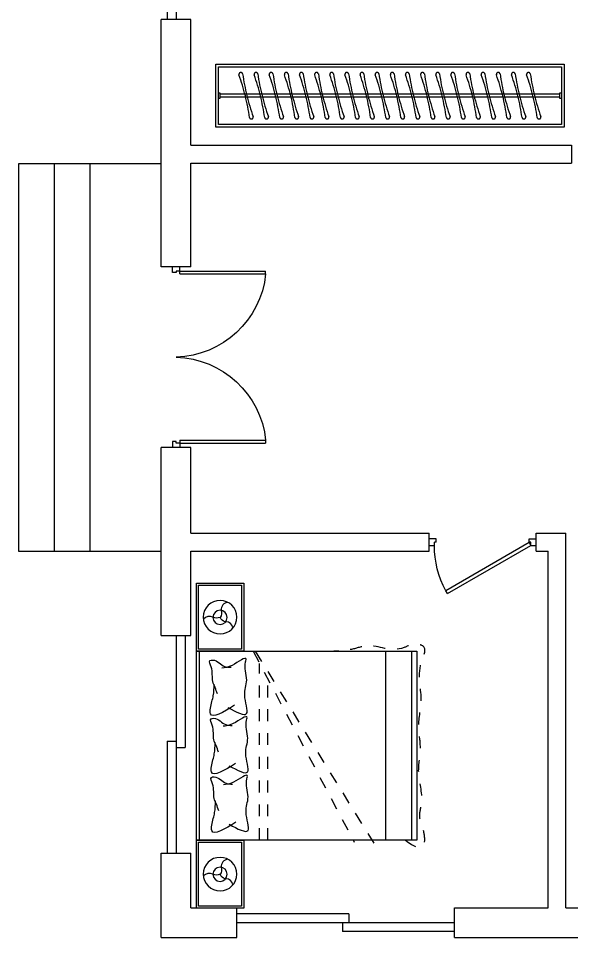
# Model space of a CAD drawing. Header units: metres. Extents: x 6200.1 to 6241.3, y 4213.1 to 4242.5.
# Drawn here: x 6200.12 to 6204.77, y 4213.12 to 4220.85 of the extents above; entities that cross this region are included whole.
import ezdxf

# ---------------------------------------------------------------- set-up
doc = ezdxf.new("R2010")
doc.units = ezdxf.units.M
doc.header["$MEASUREMENT"] = 0
doc.linetypes.add('DASHED2', pattern=[0.375, 0.25, -0.125])
doc.linetypes.add('HIDDEN', pattern=[9.525, 6.35, -3.175])
for name, color, linetype in [('FFHATCH', 57, 'Continuous'), ('FFURNITURE', 53, 'Continuous'), ('FURHATCH', 57, 'Continuous'), ('FURNITURE', 53, 'Continuous'), ('WALL', 7, 'Continuous'), ('WINDOW', 240, 'Continuous')]:
    doc.layers.add(name, color=color, linetype=linetype)

# ---------------------------------------------------------------- blocks, each defined once
blk = doc.blocks.new('DR_D02')
for p, q in [((-0.46, 0.4948), (-0.475, 0.4948)), ((-0.475, 0.02), (-0.475, 0.4948)), ((-0.46, 0.02), (-0.46, 0.495)), ((0.46, 0.02), (0.46, 0.495)), ((0.46, 0.4948), (0.475, 0.4948)), ((0.475, 0.02), (0.475, 0.4948)), ((-0.46, 0.02), (-0.5, 0.02)), ((-0.5, 0.02), (-0.5, -0.02)), ((-0.475, 0.02), (-0.475, 0)), ((-0.475, 0), (-0.4675, 0)), ((-0.4675, 0), (-0.4675, -0.02)), ((0.46, 0.02), (0.5, 0.02)), ((0.4675, 0), (0.4675, -0.02)), ((0.475, 0), (0.4675, 0)), ((0.475, 0.02), (0.475, 0)), ((0.5, 0.02), (0.5, -0.02)), ((-0.4675, -0.02), (-0.5, -0.02)), ((0.4675, -0.02), (0.5, -0.02))]:
    blk.add_line(p, q)
for centre, start, end in [((-0.5121, -0.0149), 1.6619, 84.1677), ((0.5121, -0.0149), 95.8323, 178.3381)]:
    blk.add_arc(centre, 0.5123, start, end)
blk = doc.blocks.new('DR_CDR1')
for p, q in [((0.3294, 0.48), (-0.45, 0.03)), ((-0.435, 0.004), (0.3444, 0.454)), ((0.3294, 0.48), (0.3444, 0.454)), ((-0.45, 0.03), (-0.5, 0.03)), ((-0.435, 0.004), (-0.45, 0.03)), ((-0.45, 0.03), (-0.45, 0)), ((-0.45, 0), (-0.435, 0)), ((-0.435, 0), (-0.435, -0.03)), ((0.435, 0), (0.45, 0)), ((0.435, 0), (0.435, -0.03)), ((0.45, 0.03), (0.45, 0)), ((0.5, 0.03), (0.45, 0.03)), ((-0.435, -0.03), (-0.5, -0.03)), ((0.435, -0.03), (0.5, -0.03))]:
    blk.add_line(p, q)
blk.add_lwpolyline([(0.3444, 0.454, -0.121959), (0.45, 0.03)], format="xyb")
blk = doc.blocks.new('WD_2TLP')
for p, q in [((-0.5, 0.3), (0.0141, 0.3)), ((0.0141, 0), (0.0141, 0.3)), ((-0.5, 0), (0.5, 0)), ((-0.0141, -0.3), (-0.0141, 0)), ((-0.0141, -0.3), (0.5, -0.3))]:
    blk.add_line(p, q)
blk = doc.blocks.new('yq_bed_01')
at = {"linetype": 'Continuous', "ltscale": 1000}
for p, q in [((2100, 900), (0, 900)), ((0, 900), (0, -900)), ((2100, -900), (2100, 900)), ((0, -900), (2100, -900))]:
    blk.add_line(p, q, dxfattribs=at)
at = {"linetype": 'Continuous'}
for points in [[(0, 1550), (0, 900), (450, 900), (450, 1550)], [(0, -900), (0, -1550), (450, -1550), (450, -900)]]:
    blk.add_lwpolyline(points, close=True, dxfattribs=at)
for centre in [(225, 1225), (225, -1225)]:
    blk.add_circle(centre, 160, dxfattribs=at)
at = {"layer": 'FURHATCH', "linetype": 'Continuous', "ltscale": 1000}
for p, q in [((30, 900), (30, -900)), ((1800, -900), (1800, 900)), ((2050, -900), (2050, 900))]:
    blk.add_line(p, q, dxfattribs=at)
at = {"layer": 'FURHATCH', "linetype": 'DASHED2', "ltscale": 0.5}
for p, q in [((540, -900), (1503.7, 921.2)), ((560, -900), (1689.2, 930.9)), ((600, 900), (600, -782.1)), ((680, 900), (680, -624.9))]:
    blk.add_line(p, q, dxfattribs=at)
at = {"layer": 'FURHATCH', "linetype": 'Continuous'}
for points in [[(20, 1530), (20, 920), (430, 920), (430, 1530)], [(20, -920), (20, -1530), (430, -1530), (430, -920)]]:
    blk.add_lwpolyline(points, close=True, dxfattribs=at)
for points in [[(346.3, 1329.4, -0.398826), (279.8, 1269.6, 0.069197), (272.9, 1268.8, 0.240714), (225, 1226.6, -0.240714)], [(225, 1226.6, 0.228099), (157.5, 1225, -0.317646), (65.9, 1242.4)], [(300, 1083.7, -0.414712), (234.7, 1159.8, 0.258086), (225, 1226.6)], [(346.3, -1120.6, -0.398826), (279.8, -1180.4, 0.069197), (272.9, -1181.2, 0.240714), (225, -1223.4, -0.240714)], [(225, -1223.4, 0.228099), (157.5, -1225, -0.317646), (65.9, -1207.6)], [(300, -1366.3, -0.414712), (234.7, -1290.2, 0.258086), (225, -1223.4)]]:
    blk.add_lwpolyline(points, format="xyb", dxfattribs=at)
for centre in [(225, 1226.6), (225, -1223.4)]:
    blk.add_circle(centre, 67.5, dxfattribs=at)
at = {"layer": 'FURHATCH', "linetype": 'DASHED2', "ltscale": 451.947922}
blk.add_open_spline([(1992.5, 900), (2071.4, 970.1), (2189, 999), (2167.2, 789.1), (2108.2, 681.5), (2173.3, 490.8), (2091, 271.6), (2149.7, 27.5), (2099.5, -200.2), (2173.3, -483.7), (2083, -701.2), (2208.7, -948), (2066.1, -979.4), (1864.2, -866.6), (1698.9, -991.2), (1474.2, -909.2), (1367.6, -903.2), (1308.1, -900)], degree=3, knots=[0, 0, 0, 0, 140.356688, 240.855445, 374.272085, 514.628774, 800.960617, 1037.309606, 1234.977718, 1501.883052, 1872.056655, 1990.732643, 2052.345442, 2125.407537, 2467.000811, 2608.004871, 2786.638856, 2786.638856, 2786.638856, 2786.638856], dxfattribs=at)
at = {"layer": 'FURHATCH', "linetype": 'Continuous', "ltscale": 1000}
for points, knots in [([(376.4, 729.3), (269.6, 795), (111.7, 892.2), (155.9, 709.9), (179.2, 622.5), (180.3, 565.5), (181, 527.7)], [0, 0, 0, 0, 257.192142, 380.388355, 440.188761, 557.045341, 557.045341, 557.045341, 557.045341]), ([(312.5, 750.2), (392.1, 793.1), (546.3, 876.1), (460.6, 661.4), (480.2, 561.7), (497.9, 483.8), (475.6, 402.3), (474.8, 340), (499.2, 246.5), (355.2, 364.7), (285, 371.5), (256.1, 374.3)], [0, 0, 0, 0, 197.98522, 383.798459, 461.536852, 537.063609, 629.138715, 719.341985, 744.183766, 895.041347, 1000.692483, 1000.692483, 1000.692483, 1000.692483]), ([(213, 621.7), (205.8, 600.8), (192.1, 561.4), (153, 477.4), (177.8, 400.1), (122.8, 302.4), (209.9, 290.4), (255.8, 365.6), (321.9, 365.8), (343.4, 365.9)], [0, 0, 0, 0, 70.314327, 132.712823, 281.06886, 345.030234, 373.143701, 508.899423, 574.349148, 574.349148, 574.349148, 574.349148]), ([(373.3, 170.3), (266.5, 236), (108.6, 333.2), (152.8, 151), (176.1, 63.5), (177.2, 6.5), (177.9, -31.3)], [0, 0, 0, 0, 257.192142, 380.388355, 440.188761, 557.045341, 557.045341, 557.045341, 557.045341]), ([(309.4, 191.3), (389, 234.1), (543.2, 317.2), (457.5, 102.4), (477.1, 2.8), (494.7, -75.2), (472.5, -156.6), (471.7, -219), (496.1, -312.5), (352.1, -194.3), (281.9, -187.5), (253, -184.6)], [0, 0, 0, 0, 197.98522, 383.798459, 461.536852, 537.063609, 629.138715, 719.341985, 744.183766, 895.041347, 1000.692483, 1000.692483, 1000.692483, 1000.692483]), ([(209.9, 62.7), (202.7, 41.8), (188.9, 2.4), (149.9, -81.6), (174.6, -158.8), (119.7, -256.6), (206.8, -268.6), (252.7, -193.3), (318.8, -193.2), (340.3, -193.1)], [0, 0, 0, 0, 70.314327, 132.712823, 281.06886, 345.030234, 373.143701, 508.899423, 574.349148, 574.349148, 574.349148, 574.349148]), ([(363.4, -385.2), (256.6, -319.5), (98.7, -222.2), (142.9, -404.5), (166.2, -492), (167.3, -549), (168.1, -586.7)], [0, 0, 0, 0, 257.192142, 380.388355, 440.188761, 557.045341, 557.045341, 557.045341, 557.045341]), ([(299.5, -364.2), (379.1, -321.4), (533.3, -238.3), (447.6, -453.1), (467.2, -552.7), (484.9, -630.6), (462.6, -712.1), (461.8, -774.5), (486.2, -868), (342.2, -749.7), (272, -742.9), (243.1, -740.1)], [0, 0, 0, 0, 197.98522, 383.798459, 461.536852, 537.063609, 629.138715, 719.341985, 744.183766, 895.041347, 1000.692483, 1000.692483, 1000.692483, 1000.692483]), ([(200, -492.8), (192.8, -513.7), (179.1, -553.1), (140, -637.1), (164.8, -714.3), (109.8, -812.1), (196.9, -824.1), (242.8, -748.8), (308.9, -748.7), (330.4, -748.6)], [0, 0, 0, 0, 70.314327, 132.712823, 281.06886, 345.030234, 373.143701, 508.899423, 574.349148, 574.349148, 574.349148, 574.349148])]:
    blk.add_open_spline(points, degree=3, knots=knots, dxfattribs=at)

msp = doc.modelspace()

# ---------------------------------------------------------------- linework, layer by layer
for p, q in [((6201.3221, 4219.6313), (6200.1221, 4219.6313)), ((6200.1221, 4219.6313), (6200.1221, 4216.3733)), ((6200.4221, 4219.6313), (6200.4221, 4216.3733)), ((6200.7221, 4219.6313), (6200.7221, 4216.3733)), ((6200.1221, 4216.3733), (6201.3221, 4216.3733))]:
    msp.add_line(p, q)
at = {"layer": 'FFHATCH'}
msp.add_lwpolyline([(6204.6841, 4219.9603), (6201.8027, 4219.9603), (6201.8027, 4220.4453), (6204.6841, 4220.4453)], close=True, dxfattribs=at)
at = {"layer": 'FFHATCH', "linetype": 'HIDDEN', "ltscale": 0.19685}
for points in [[(6202.0639, 4220.0192, 0.05), (6201.9753, 4220.3788, -1), (6202.0061, 4220.3864, 0.05), (6202.0947, 4220.0268, -1)], [(6202.1911, 4220.0192, 0.05), (6202.1025, 4220.3788, -1), (6202.1333, 4220.3864, 0.05), (6202.2219, 4220.0268, -1)], [(6202.3183, 4220.0192, 0.05), (6202.2297, 4220.3788, -1), (6202.2605, 4220.3864, 0.05), (6202.3491, 4220.0268, -1)], [(6202.4455, 4220.0192, 0.05), (6202.3569, 4220.3788, -1), (6202.3877, 4220.3864, 0.05), (6202.4763, 4220.0268, -1)], [(6202.5727, 4220.0192, 0.05), (6202.4841, 4220.3788, -1), (6202.5149, 4220.3864, 0.05), (6202.6035, 4220.0268, -1)], [(6202.6999, 4220.0192, 0.05), (6202.6113, 4220.3788, -1), (6202.6421, 4220.3864, 0.05), (6202.7307, 4220.0268, -1)], [(6202.8271, 4220.0192, 0.05), (6202.7385, 4220.3788, -1), (6202.7693, 4220.3864, 0.05), (6202.8579, 4220.0268, -1)], [(6202.9543, 4220.0192, 0.05), (6202.8657, 4220.3788, -1), (6202.8965, 4220.3864, 0.05), (6202.9851, 4220.0268, -1)], [(6203.0815, 4220.0192, 0.05), (6202.9928, 4220.3788, -1), (6203.0237, 4220.3864, 0.05), (6203.1123, 4220.0268, -1)], [(6203.2087, 4220.0192, 0.05), (6203.12, 4220.3788, -1), (6203.1509, 4220.3864, 0.05), (6203.2395, 4220.0268, -1)], [(6203.3359, 4220.0192, 0.05), (6203.2472, 4220.3788, -1), (6203.2781, 4220.3864, 0.05), (6203.3667, 4220.0268, -1)], [(6203.4631, 4220.0192, 0.05), (6203.3744, 4220.3788, -1), (6203.4053, 4220.3864, 0.05), (6203.4939, 4220.0268, -1)], [(6203.5903, 4220.0192, 0.05), (6203.5016, 4220.3788, -1), (6203.5325, 4220.3864, 0.05), (6203.6211, 4220.0268, -1)], [(6203.7175, 4220.0192, 0.05), (6203.6288, 4220.3788, -1), (6203.6597, 4220.3864, 0.05), (6203.7483, 4220.0268, -1)], [(6203.8447, 4220.0192, 0.05), (6203.756, 4220.3788, -1), (6203.7868, 4220.3864, 0.05), (6203.8755, 4220.0268, -1)], [(6203.9719, 4220.0192, 0.05), (6203.8832, 4220.3788, -1), (6203.914, 4220.3864, 0.05), (6204.0027, 4220.0268, -1)], [(6204.0991, 4220.0192, 0.05), (6204.0104, 4220.3788, -1), (6204.0412, 4220.3864, 0.05), (6204.1299, 4220.0268, -1)], [(6204.2263, 4220.0192, 0.05), (6204.1376, 4220.3788, -1), (6204.1684, 4220.3864, 0.05), (6204.2571, 4220.0268, -1)], [(6204.3534, 4220.0192, 0.05), (6204.2648, 4220.3788, -1), (6204.2956, 4220.3864, 0.05), (6204.3843, 4220.0268, -1)], [(6204.4806, 4220.0192, 0.05), (6204.392, 4220.3788, -1), (6204.4228, 4220.3864, 0.05), (6204.5115, 4220.0268, -1)]]:
    msp.add_lwpolyline(points, format="xyb", close=True, dxfattribs=at)
at = {"layer": 'FFHATCH'}
for points in [[(6201.8027, 4220.2275), (6201.815, 4220.2275), (6201.815, 4220.1781), (6201.8027, 4220.1781)], [(6204.6717, 4220.2152), (6201.815, 4220.2152)], [(6204.6841, 4220.1781), (6204.6717, 4220.1781), (6204.6717, 4220.2275), (6204.6841, 4220.2275)], [(6204.6717, 4220.1905), (6201.815, 4220.1905)]]:
    msp.add_lwpolyline(points, dxfattribs=at)
at = {"layer": 'FFURNITURE'}
msp.add_lwpolyline([(6204.7061, 4219.9383), (6201.7806, 4219.9383), (6201.7806, 4220.4674), (6204.7061, 4220.4674)], close=True, dxfattribs=at)
at = {"layer": 'WALL'}
for p, q in [((6201.3221, 4218.7645), (6201.3221, 4220.8433)), ((6201.5721, 4220.8433), (6201.3221, 4220.8433)), ((6201.5721, 4219.7858), (6201.5721, 4220.8433)), ((6201.5721, 4219.7858), (6204.7696, 4219.7858)), ((6204.7696, 4219.7858), (6204.7696, 4219.6358)), ((6201.5721, 4219.6358), (6204.7696, 4219.6358)), ((6201.5721, 4218.7645), (6201.5721, 4219.6358)), ((6201.5721, 4218.7645), (6201.3221, 4218.7645)), ((6201.3221, 4215.6633), (6201.3221, 4217.2445)), ((6201.5721, 4217.2445), (6201.3221, 4217.2445)), ((6201.5721, 4216.5233), (6201.5721, 4217.2445)), ((6201.5721, 4216.5233), (6203.5721, 4216.5233)), ((6203.5721, 4216.3733), (6203.5721, 4216.5233)), ((6204.4721, 4216.5233), (6204.7221, 4216.5233)), ((6204.4721, 4216.3733), (6204.4721, 4216.5233)), ((6204.7221, 4213.3733), (6204.7221, 4216.5233)), ((6201.5721, 4216.3733), (6203.5721, 4216.3733)), ((6201.5721, 4215.6633), (6201.5721, 4216.3733)), ((6204.4721, 4216.3733), (6204.5721, 4216.3733)), ((6204.5721, 4213.3733), (6204.5721, 4216.3733)), ((6201.3221, 4215.6633), (6201.5721, 4215.6633)), ((6201.3221, 4213.1233), (6201.3221, 4213.8333)), ((6201.3221, 4213.8333), (6201.5721, 4213.8333)), ((6201.5721, 4213.3733), (6201.5721, 4213.8333)), ((6201.3221, 4213.1233), (6201.3221, 4213.3733)), ((6201.5721, 4213.3733), (6201.9571, 4213.3733)), ((6201.9571, 4213.1233), (6201.9571, 4213.3733)), ((6203.7871, 4213.3733), (6204.5721, 4213.3733)), ((6203.7871, 4213.1233), (6203.7871, 4213.3733)), ((6204.7221, 4213.3733), (6205.2896, 4213.3733)), ((6201.3221, 4213.1233), (6201.9571, 4213.1233)), ((6203.7871, 4213.1233), (6205.2896, 4213.1233))]:
    msp.add_line(p, q, dxfattribs=at)

# ---------------------------------------------------------------- block references
at = {"layer": 'FURNITURE', "xscale": -0.0008818897637795276, "yscale": 0.0008818897637795276, "zscale": 0.0008818897637795276, "rotation": 180}
msp.add_blockref('yq_bed_01', (6201.618, 4214.7375), dxfattribs=at)
at = {"layer": 'WINDOW'}
for name, p, xscale, yscale, zscale, rotation in [('WD_2TLP', (6201.4471, 4222.0633), 2.44, 0.2499999999995453, 2.44, 270), ('DR_D02', (6201.4471, 4218.0045), 1.52, -1.52, 1.52, 90), ('DR_CDR1', (6204.0221, 4216.4483), 0.9, 0.9, 0.9, 180.0000000000289), ('WD_2TLP', (6201.4471, 4214.7483), 1.83, 0.2499999999995453, 1.83, 270), ('WD_2TLP', (6202.8721, 4213.2483), 1.83, 0.2500000000009095, 1.83, 180.0000000000143)]:
    msp.add_blockref(name, p, dxfattribs=dict(at, xscale=xscale, yscale=yscale, zscale=zscale, rotation=rotation))

doc.saveas('drawing.dxf')
